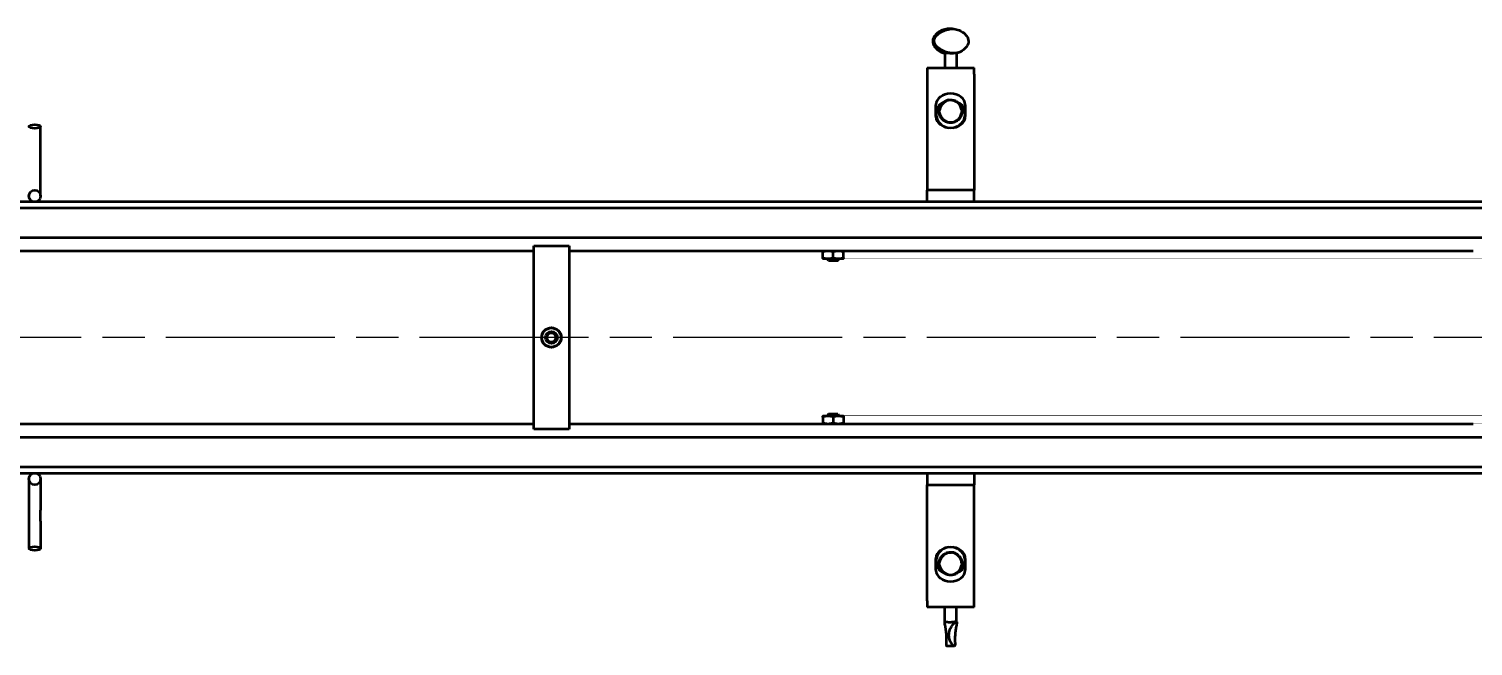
# Model space of a CAD drawing. Header units: inches. Extents: x 39 to 190, y 80 to 114.
# Drawn here: x 86.71 to 117.46, y 100.67 to 113.81 of the extents above; entities that cross this region are included whole.
import ezdxf

# ---------------------------------------------------------------- set-up
doc = ezdxf.new("R2010")
doc.units = ezdxf.units.IN
doc.header["$LTSCALE"] = 8
doc.header["$MEASUREMENT"] = 0
doc.linetypes.add('CHAIN', pattern=[0.7087, 0.4724, -0.0591, 0.1181, -0.0591])
doc.layers.add('Visible (ANSI)', color=7, linetype='Continuous', lineweight=50)

msp = doc.modelspace()

# ---------------------------------------------------------------- linework, layer by layer
at = {"linetype": 'CHAIN', "ltscale": 0.952448}
msp.add_line((190.429964, 107.239559), (64.338546, 107.239559), dxfattribs=at)
at = {"layer": 'Visible (ANSI)'}
for p, q in [((106.376749, 113.806301), (106.300023, 113.806301)), ((106.213386, 113.297765), (106.213386, 112.974001)), ((106.463386, 113.291808), (106.463386, 112.974001)), ((105.838386, 112.974001), (106.838386, 112.974001)), ((105.838386, 112.974001), (105.838386, 112.840046)), ((106.838386, 112.840046), (106.838386, 112.974001)), ((105.838386, 112.840046), (105.838386, 110.41771)), ((106.838386, 112.840046), (106.838386, 110.41771)), ((106.025886, 111.93825), (106.025886, 112.191045)), ((106.650886, 112.191045), (106.650886, 111.93825)), ((86.963386, 111.150116), (86.963386, 111.728349)), ((86.963386, 110.914411), (86.963386, 111.150116)), ((86.963386, 110.254958), (86.963386, 110.914411)), ((105.838386, 110.41771), (105.838386, 110.373059)), ((106.838386, 110.41771), (106.838386, 110.373059)), ((187.838386, 110.123059), (67.838386, 110.123059)), ((86.963386, 110.248059), (86.963386, 110.254958)), ((106.838386, 110.373059), (105.838386, 110.373059)), ((105.838386, 110.123059), (105.838386, 110.373059)), ((106.838386, 110.123059), (106.838386, 110.373059)), ((187.838386, 109.987059), (67.838386, 109.987059)), ((128.128229, 109.357059), (67.838386, 109.357059)), ((97.463386, 109.187059), (98.213386, 109.187059)), ((97.463386, 105.287059), (97.463386, 109.187059)), ((98.213386, 109.187059), (98.213386, 105.287059)), ((97.463386, 109.072059), (78.213386, 109.072059)), ((117.463386, 109.072059), (98.213386, 109.072059)), ((103.619386, 108.935619), (103.619386, 109.057499)), ((103.619386, 108.916059), (103.728886, 108.916059)), ((103.740531, 108.869559), (103.715362, 108.916059)), ((103.728886, 108.916059), (103.947886, 108.916059)), ((103.936401, 108.869559), (103.740531, 108.869559)), ((103.838386, 108.935619), (103.838386, 109.057499)), ((103.936401, 108.869559), (103.961569, 108.916059)), ((103.947886, 108.916059), (104.057386, 108.916059)), ((104.057386, 108.935619), (104.057386, 109.057499)), ((97.78789, 107.433807), (97.787468, 107.441759)), ((97.811637, 107.446293), (97.812052, 107.43847)), ((97.842843, 107.447949), (97.843258, 107.440125)), ((97.867356, 107.445997), (97.867778, 107.438046)), ((97.642954, 107.157678), (97.64963, 107.162019)), ((97.653521, 107.135474), (97.660089, 107.139745)), ((97.670558, 107.109276), (97.677126, 107.113548)), ((97.693244, 107.094954), (97.686569, 107.090613)), ((98.004847, 107.107501), (97.99775, 107.111111)), ((98.018793, 107.127754), (98.01181, 107.131306)), ((98.032963, 107.155607), (98.025979, 107.159159)), ((98.034023, 107.182415), (98.04112, 107.178805)), ((103.728886, 105.563059), (103.619386, 105.563059)), ((103.619386, 105.543499), (103.619386, 105.421619)), ((103.740531, 105.609559), (103.715362, 105.563059)), ((103.947886, 105.563059), (103.728886, 105.563059)), ((103.740531, 105.609559), (103.936401, 105.609559)), ((103.838386, 105.543499), (103.838386, 105.421619)), ((103.936401, 105.609559), (103.961569, 105.563059)), ((104.057386, 105.563059), (103.947886, 105.563059)), ((104.057386, 105.543499), (104.057386, 105.421619)), ((78.213386, 105.402059), (97.463386, 105.402059)), ((98.213386, 105.287059), (97.463386, 105.287059)), ((98.213386, 105.402059), (117.463386, 105.402059)), ((67.838386, 105.117059), (128.128229, 105.117059)), ((67.838386, 104.487059), (187.838386, 104.487059)), ((67.838386, 104.351059), (187.838386, 104.351059)), ((105.838386, 104.351059), (105.838386, 104.101059)), ((106.838386, 104.351059), (106.838386, 104.101059)), ((86.713386, 104.226059), (86.713386, 104.21916)), ((86.713386, 104.21916), (86.713386, 103.559706)), ((86.963386, 104.21916), (86.963386, 104.226059)), ((86.963386, 104.21916), (86.963386, 103.559706)), ((105.838386, 104.056407), (105.838386, 104.101059)), ((105.838386, 104.101059), (106.838386, 104.101059)), ((105.838386, 101.634072), (105.838386, 104.056407)), ((106.838386, 104.056407), (106.838386, 104.101059)), ((106.838386, 101.634072), (106.838386, 104.056407)), ((86.713386, 103.559706), (86.713386, 103.324002)), ((86.713386, 103.324002), (86.713386, 102.745769)), ((86.963386, 103.324002), (86.963386, 103.559706)), ((86.963386, 103.324002), (86.963386, 102.745769)), ((106.025886, 102.283073), (106.025886, 102.535867)), ((106.650886, 102.535867), (106.650886, 102.283073)), ((105.838386, 101.634072), (105.838386, 101.500117)), ((106.838386, 101.500117), (105.838386, 101.500117)), ((106.213386, 101.187453), (106.213386, 101.500117)), ((106.463386, 101.187716), (106.463386, 101.500117)), ((106.838386, 101.500117), (106.838386, 101.634072)), ((106.417391, 100.667817), (106.25938, 100.667817))]:
    msp.add_line(p, q, dxfattribs=at)
for centre, radius in [((86.838386, 110.248059), 0.125), ((97.838386, 107.237059), 0.210938), ((97.838386, 107.237059), 0.203125), ((97.838386, 107.237059), 0.128), ((97.838386, 107.237059), 0.098), ((86.838386, 104.226059), 0.125)]:
    msp.add_circle(centre, radius, dxfattribs=at)
for centre, radius, start, end in [((106.338386, 112.052001), 0.234375, 115.9960323, 176.332444), ((106.338386, 112.052001), 0.234375, 3.667556, 93.8582306), ((106.104011, 112.052001), 0.015, 88.166222, 271.833778), ((106.338386, 112.052001), 0.234375, 183.667556, 356.332444), ((106.572761, 112.052001), 0.015, 268.166222, 91.833778), ((106.104011, 102.422117), 0.015, 88.166222, 271.833778), ((106.338386, 102.422117), 0.234375, 86.1417694, 176.332444), ((106.338386, 102.422117), 0.234375, 183.667556, 356.332444), ((106.338386, 102.422117), 0.234375, 3.667556, 64.0039677), ((106.572761, 102.422117), 0.015, 268.166222, 91.833778)]:
    msp.add_arc(centre, radius, start, end, dxfattribs=at)
for centre, major_axis, ratio, start_param, end_param in [((106.338386, 112.191045), (-0.3125, 0), 0.766044443, 3.141592654, 6.283185307), ((106.279139, 112.274239), (-0.043438, -0.011753), 0.333333333, 4.71238898, 6.271047182), ((106.279139, 112.274239), (-0.043438, -0.011753), 0.333333333, 3.131444535, 4.71238898), ((106.338386, 111.962406), (-0.3125, 0), 0.984807753, 5.365388944, 6.644320979), ((106.338386, 112.030348), (-0.3125, 0), 0.766044443, 5.263923856, 6.283185307), ((106.338386, 111.93825), (0.3125, 0), 0.766044443, 3.141592654, 6.283185307), ((106.338386, 112.005818), (-0.3125, 0), 0.984807753, 0.070589401, 1.418033498), ((106.338386, 112.005818), (0.3125, 0), 0.984807753, 4.865151809, 6.212595907), ((106.338386, 112.030348), (0.3125, 0), 0.766044443, 0, 1.019261452), ((106.338386, 111.962406), (0.3125, 0), 0.984807753, 5.922049635, 7.200987395), ((106.338386, 102.535867), (-0.3125, 0), 0.766044443, 3.141592654, 6.283185307), ((106.338386, 102.4683), (-0.3125, 0), 0.984807753, 4.865151809, 6.212595907), ((106.338386, 102.4683), (0.3125, 0), 0.984807753, 0.070589401, 1.418033498), ((106.338386, 102.511712), (-0.3125, 0), 0.984807753, 5.922049635, 7.201189211), ((106.338386, 102.44377), (-0.3125, 0), 0.766044443, 0, 1.019298072), ((106.397632, 102.644355), (0.043438, -0.011753), 0.333333333, 1.570796327, 3.151740772), ((106.397632, 102.644355), (0.043438, -0.011753), 0.333333333, 0.012138125, 1.570796327), ((106.338386, 102.44377), (0.3125, 0), 0.766044443, 5.263711107, 6.283185307), ((106.338386, 102.511712), (0.3125, 0), 0.984807753, 5.365388944, 6.644320979), ((106.338386, 102.283073), (0.3125, 0), 0.766044443, 3.141592654, 6.283185307)]:
    msp.add_ellipse(centre, major_axis=major_axis, ratio=ratio, start_param=start_param, end_param=end_param, dxfattribs=at)
for centre, major_axis in [((86.838386, 111.728349), (0.125, 0)), ((86.838386, 102.745769), (-0.125, 0))]:
    msp.add_ellipse(centre, major_axis=major_axis, ratio=0.321439465, dxfattribs=at)
for points, knots in [([(106.300023, 113.806301), (106.260007, 113.806301), (106.221041, 113.800356), (106.147777, 113.776712), (106.113432, 113.759027), (106.052079, 113.71473), (106.024656, 113.688722), (105.999472, 113.658979)], [0, 0, 0, 0, 0.347479985, 0.347479985, 0.69495997, 0.69495997, 1.020331146, 1.020331146, 1.020331146, 1.020331146]), ([(106.033398, 113.658979), (106.062732, 113.688722), (106.096339, 113.71473), (106.170734, 113.759027), (106.211919, 113.776712), (106.294931, 113.800356), (106.336733, 113.806301), (106.376749, 113.806301)], [5.641443605, 5.641443605, 5.641443605, 5.641443605, 5.966814781, 5.966814781, 6.314294766, 6.314294766, 6.66177475, 6.66177475, 6.66177475, 6.66177475]), ([(106.376749, 113.806301), (106.416765, 113.806301), (106.45573, 113.800356), (106.528994, 113.776712), (106.563339, 113.759027), (106.624692, 113.71473), (106.652116, 113.688722), (106.6773, 113.658979)], [6.66177475, 6.66177475, 6.66177475, 6.66177475, 7.009254735, 7.009254735, 7.35673472, 7.35673472, 7.682105896, 7.682105896, 7.682105896, 7.682105896]), ([(105.959143, 113.546301), (105.958431, 113.526396), (105.960606, 113.505353), (105.971132, 113.466885), (105.979501, 113.449445), (105.990168, 113.434989), (105.990685, 113.434303), (105.991209, 113.433622)], [0.5989360844, 0.5989360844, 0.5989360844, 0.5989360844, 0.7510308104, 0.7510308104, 0.9031255364, 0.9031255364, 0.9107476997, 0.9107476997, 0.9107476997, 0.9107476997]), ([(105.999472, 113.658979), (105.998756, 113.658135), (105.998052, 113.657283), (105.986206, 113.642609), (105.976593, 113.625103), (105.963424, 113.586724), (105.959842, 113.565848), (105.959143, 113.546301)], [0.2909281473, 0.2909281473, 0.2909281473, 0.2909281473, 0.3002098687, 0.3002098687, 0.4495729766, 0.4495729766, 0.5989360844, 0.5989360844, 0.5989360844, 0.5989360844]), ([(105.989286, 113.546301), (105.988587, 113.565848), (105.991857, 113.586724), (106.006541, 113.625103), (106.017923, 113.642609), (106.031744, 113.657283), (106.032565, 113.658135), (106.033398, 113.658979)], [1.8093251949, 1.8093251949, 1.8093251949, 1.8093251949, 1.9586883028, 1.9586883028, 2.1080514107, 2.1080514107, 2.1173331321, 2.1173331321, 2.1173331321, 2.1173331321]), ([(106.041661, 113.433622), (106.040936, 113.434303), (106.04022, 113.434989), (106.025372, 113.449445), (106.012605, 113.466885), (105.994901, 113.505353), (105.989998, 113.526396), (105.989286, 113.546301)], [1.4975135796, 1.4975135796, 1.4975135796, 1.4975135796, 1.5051357429, 1.5051357429, 1.6572304689, 1.6572304689, 1.8093251949, 1.8093251949, 1.8093251949, 1.8093251949]), ([(106.6773, 113.658979), (106.678015, 113.658135), (106.678719, 113.657283), (106.690565, 113.642609), (106.700179, 113.625103), (106.713348, 113.586724), (106.71693, 113.565848), (106.717629, 113.546301)], [0.2909281473, 0.2909281473, 0.2909281473, 0.2909281473, 0.3002098687, 0.3002098687, 0.4495729766, 0.4495729766, 0.5989360844, 0.5989360844, 0.5989360844, 0.5989360844]), ([(106.717629, 113.546301), (106.718341, 113.526396), (106.716165, 113.505353), (106.705639, 113.466885), (106.69727, 113.449445), (106.686603, 113.434989), (106.686086, 113.434303), (106.685562, 113.433622)], [0.5989360844, 0.5989360844, 0.5989360844, 0.5989360844, 0.7510308104, 0.7510308104, 0.9031255364, 0.9031255364, 0.9107476997, 0.9107476997, 0.9107476997, 0.9107476997]), ([(105.991209, 113.433622), (105.996236, 113.427091), (106.001273, 113.420877), (106.039535, 113.375909), (106.079654, 113.342376), (106.148815, 113.308766), (106.173398, 113.300244), (106.203804, 113.293589), (106.20858, 113.292651), (106.213389, 113.29181)], [7.0020459914, 7.0020459914, 7.0020459914, 7.0020459914, 7.0721817327, 7.0721817327, 7.5401924495, 7.5401924495, 7.7741978079, 7.7741978079, 7.8174067475, 7.8174067475, 7.8174067475, 7.8174067475]), ([(106.398328, 113.286301), (106.37138, 113.286301), (106.342735, 113.289008), (106.284081, 113.300244), (106.254079, 113.308766), (106.165657, 113.342376), (106.108878, 113.375909), (106.055602, 113.420877), (106.048605, 113.427091), (106.041661, 113.433622)], [1.097300693, 1.097300693, 1.097300693, 1.097300693, 1.331306051, 1.331306051, 1.56531141, 1.56531141, 2.033322126, 2.033322126, 2.103457868, 2.103457868, 2.103457868, 2.103457868]), ([(106.213406, 113.297763), (106.213397, 113.298213), (106.213622, 113.298635), (106.215872, 113.30044), (106.221138, 113.301238), (106.228696, 113.301238)], [1.7691817086, 1.7691817086, 1.7691817086, 1.7691817086, 1.8012782743, 1.8012782743, 1.9213705111, 1.9213705111, 1.9213705111, 1.9213705111]), ([(106.228696, 113.301238), (106.236253, 113.301238), (106.247069, 113.30044), (106.273038, 113.297591), (106.288192, 113.295586), (106.318223, 113.291846), (106.335132, 113.289865), (106.368269, 113.287073), (106.3845, 113.286301), (106.398328, 113.286301)], [0, 0, 0, 0, 0.1200922368, 0.1200922368, 0.2401844736, 0.2401844736, 0.3602635507, 0.3602635507, 0.4803426278, 0.4803426278, 0.4803426278, 0.4803426278]), ([(106.685562, 113.433622), (106.680535, 113.427091), (106.675499, 113.420877), (106.637236, 113.375909), (106.597117, 113.342376), (106.527956, 113.308766), (106.503373, 113.300244), (106.452041, 113.289008), (106.425276, 113.286301), (106.398328, 113.286301)], [7.002045991, 7.002045991, 7.002045991, 7.002045991, 7.072181733, 7.072181733, 7.540192449, 7.540192449, 7.774197808, 7.774197808, 8.008203166, 8.008203166, 8.008203166, 8.008203166]), ([(106.093623, 112.062822), (106.094824, 112.089983), (106.100683, 112.117287), (106.120593, 112.167344), (106.134733, 112.190793), (106.169398, 112.231394), (106.190357, 112.249045), (106.236279, 112.276307), (106.261811, 112.286255), (106.31407, 112.297251), (106.341446, 112.298434), (106.394459, 112.291989), (106.420754, 112.284281), (106.468857, 112.261085), (106.491261, 112.245309), (106.529313, 112.207839), (106.545433, 112.185681), (106.569368, 112.137941), (106.577481, 112.111768), (106.582136, 112.077856), (106.582816, 112.070343), (106.583148, 112.062822)], [0, 0, 0, 0, 0.212669473, 0.212669473, 0.421401634, 0.421401634, 0.630278357, 0.630278357, 0.839149821, 0.839149821, 1.048021476, 1.048021476, 1.256893124, 1.256893124, 1.465764772, 1.465764772, 1.67463642, 1.67463642, 1.883508068, 1.883508068, 1.942398235, 1.942398235, 1.942398235, 1.942398235]), ([(106.093623, 112.062822), (106.094824, 112.089983), (106.100683, 112.117287), (106.120593, 112.167344), (106.134733, 112.190793), (106.169398, 112.231394), (106.190357, 112.249045), (106.232869, 112.274282), (106.254242, 112.28322), (106.276234, 112.288988)], [0, 0, 0, 0, 0.2126694732, 0.2126694732, 0.4214016339, 0.4214016339, 0.6302783572, 0.6302783572, 0.8081258164, 0.8081258164, 0.8081258164, 0.8081258164]), ([(106.583148, 112.04118), (106.581948, 112.014019), (106.576089, 111.986714), (106.556179, 111.936657), (106.542039, 111.913208), (106.507374, 111.872608), (106.486414, 111.854956), (106.440492, 111.827695), (106.414961, 111.817746), (106.362701, 111.806751), (106.335325, 111.805567), (106.282312, 111.812012), (106.256017, 111.81972), (106.207915, 111.842917), (106.18551, 111.858693), (106.147458, 111.896163), (106.131338, 111.918321), (106.107403, 111.96606), (106.09929, 111.992233), (106.094636, 112.026145), (106.093956, 112.033658), (106.093623, 112.04118)], [0, 0, 0, 0, 0.212669473, 0.212669473, 0.421401634, 0.421401634, 0.630278357, 0.630278357, 0.839149821, 0.839149821, 1.048021476, 1.048021476, 1.256893124, 1.256893124, 1.465764772, 1.465764772, 1.67463642, 1.67463642, 1.883508068, 1.883508068, 1.942398235, 1.942398235, 1.942398235, 1.942398235]), ([(106.533326, 112.200372), (106.540394, 112.19109), (106.546803, 112.181317), (106.553302, 112.169643), (106.554145, 112.168089), (106.554971, 112.166525)], [0.74845337, 0.74845337, 0.74845337, 0.74845337, 0.8391498207, 0.8391498207, 0.852966887, 0.852966887, 0.852966887, 0.852966887]), ([(106.570759, 112.12958), (106.574456, 112.118514), (106.577371, 112.107196), (106.581419, 112.084908), (106.58266, 112.073869), (106.583148, 112.062822)], [0.9573253388, 0.9573253388, 0.9573253388, 0.9573253388, 1.0480214757, 1.0480214757, 1.1345245666, 1.1345245666, 1.1345245666, 1.1345245666]), ([(106.093623, 102.432938), (106.094824, 102.460099), (106.100683, 102.487403), (106.120593, 102.53746), (106.134733, 102.560909), (106.169398, 102.60151), (106.190357, 102.619161), (106.236279, 102.646423), (106.261811, 102.656371), (106.31407, 102.667367), (106.341446, 102.66855), (106.37893, 102.663994), (106.389841, 102.66191), (106.400537, 102.659104)], [0, 0, 0, 0, 0.212669473, 0.212669473, 0.421401634, 0.421401634, 0.630278357, 0.630278357, 0.839149821, 0.839149821, 1.048021476, 1.048021476, 1.134524567, 1.134524567, 1.134524567, 1.134524567]), ([(106.093623, 102.432938), (106.094824, 102.460099), (106.100683, 102.487403), (106.120593, 102.53746), (106.134733, 102.560909), (106.169398, 102.60151), (106.190357, 102.619161), (106.236279, 102.646423), (106.261811, 102.656371), (106.31407, 102.667367), (106.341446, 102.66855), (106.394459, 102.662106), (106.420754, 102.654398), (106.468857, 102.631201), (106.491261, 102.615425), (106.529313, 102.577955), (106.545433, 102.555797), (106.569368, 102.508058), (106.577481, 102.481885), (106.582136, 102.447972), (106.582816, 102.440459), (106.583148, 102.432938)], [0, 0, 0, 0, 0.212669473, 0.212669473, 0.421401634, 0.421401634, 0.630278357, 0.630278357, 0.839149821, 0.839149821, 1.048021476, 1.048021476, 1.256893124, 1.256893124, 1.465764772, 1.465764772, 1.67463642, 1.67463642, 1.883508068, 1.883508068, 1.942398235, 1.942398235, 1.942398235, 1.942398235]), ([(106.583148, 102.411296), (106.581948, 102.384135), (106.576089, 102.356831), (106.556179, 102.306774), (106.542039, 102.283325), (106.507374, 102.242724), (106.486414, 102.225073), (106.440492, 102.197811), (106.414961, 102.187863), (106.362701, 102.176867), (106.335325, 102.175683), (106.282312, 102.182128), (106.256017, 102.189836), (106.207915, 102.213033), (106.18551, 102.228809), (106.147458, 102.266279), (106.131338, 102.288437), (106.107403, 102.336176), (106.09929, 102.362349), (106.094636, 102.396262), (106.093956, 102.403775), (106.093623, 102.411296)], [0, 0, 0, 0, 0.212669473, 0.212669473, 0.421401634, 0.421401634, 0.630278357, 0.630278357, 0.839149821, 0.839149821, 1.048021476, 1.048021476, 1.256893124, 1.256893124, 1.465764772, 1.465764772, 1.67463642, 1.67463642, 1.883508068, 1.883508068, 1.942398235, 1.942398235, 1.942398235, 1.942398235]), ([(106.460376, 102.634577), (106.46532, 102.631744), (106.470158, 102.628742), (106.481192, 102.621341), (106.487334, 102.616783), (106.493259, 102.611941)], [0.1682827964, 0.1682827964, 0.1682827964, 0.1682827964, 0.2126694732, 0.2126694732, 0.2722168439, 0.2722168439, 0.2722168439, 0.2722168439]), ([(106.522168, 102.58412), (106.525997, 102.579784), (106.529666, 102.575319), (106.53778, 102.564686), (106.542126, 102.558389), (106.546176, 102.551894)], [0.3763439684, 0.3763439684, 0.3763439684, 0.3763439684, 0.4214016339, 0.4214016339, 0.4809711107, 0.4809711107, 0.4809711107, 0.4809711107]), ([(106.564598, 102.516187), (106.566822, 102.51085), (106.568854, 102.505443), (106.57791, 102.478428), (106.582144, 102.455652), (106.583148, 102.432938)], [0.5852457116, 0.5852457116, 0.5852457116, 0.5852457116, 0.6302783572, 0.6302783572, 0.8081258164, 0.8081258164, 0.8081258164, 0.8081258164]), ([(106.213388, 101.187715), (106.209459, 101.187175), (106.206957, 101.184481), (106.204777, 101.173874), (106.205469, 101.165352), (106.211191, 101.131742), (106.219669, 101.098209), (106.226931, 101.053241), (106.227872, 101.047027), (106.228775, 101.040496)], [1.1234654644, 1.1234654644, 1.1234654644, 1.1234654644, 1.3313060512, 1.3313060512, 1.5653114096, 1.5653114096, 2.0333221264, 2.0333221264, 2.1034578677, 2.1034578677, 2.1034578677, 2.1034578677]), ([(106.31874, 101.17288), (106.303176, 101.17288), (106.287113, 101.173678), (106.258725, 101.176526), (106.246393, 101.178532), (106.228017, 101.182271), (106.220728, 101.184253), (106.214537, 101.186475), (106.213427, 101.187082), (106.213417, 101.187441)], [0.9606852556, 0.9606852556, 0.9606852556, 0.9606852556, 1.0807774924, 1.0807774924, 1.2008697291, 1.2008697291, 1.3209488062, 1.3209488062, 1.3920129916, 1.3920129916, 1.3920129916, 1.3920129916]), ([(106.461832, 101.187817), (106.459356, 101.187817), (106.453598, 101.187044), (106.436144, 101.184253), (106.42445, 101.182271), (106.399117, 101.178532), (106.383765, 101.176526), (106.351361, 101.173678), (106.334305, 101.17288), (106.31874, 101.17288)], [0.4803426278, 0.4803426278, 0.4803426278, 0.4803426278, 0.6004217049, 0.6004217049, 0.720500782, 0.720500782, 0.8405930188, 0.8405930188, 0.9606852556, 0.9606852556, 0.9606852556, 0.9606852556]), ([(106.332676, 101.040496), (106.335722, 101.047027), (106.338818, 101.053241), (106.362475, 101.098209), (106.388307, 101.131742), (106.422251, 101.165352), (106.43272, 101.173874), (106.450108, 101.185109), (106.457006, 101.187817), (106.461832, 101.187817)], [7.002045991, 7.002045991, 7.002045991, 7.002045991, 7.072181733, 7.072181733, 7.540192449, 7.540192449, 7.774197808, 7.774197808, 8.008203166, 8.008203166, 8.008203166, 8.008203166]), ([(106.461832, 101.187817), (106.466659, 101.187817), (106.469685, 101.185109), (106.471995, 101.173874), (106.471302, 101.165352), (106.465581, 101.131742), (106.457102, 101.098209), (106.44984, 101.053241), (106.448899, 101.047027), (106.447997, 101.040496)], [1.097300693, 1.097300693, 1.097300693, 1.097300693, 1.331306051, 1.331306051, 1.56531141, 1.56531141, 2.033322126, 2.033322126, 2.103457868, 2.103457868, 2.103457868, 2.103457868]), ([(106.228775, 101.040496), (106.228883, 101.039711), (106.228993, 101.038921), (106.231029, 101.024373), (106.233656, 101.006971), (106.2385, 100.968615), (106.240664, 100.947646), (106.242124, 100.927817)], [1.4975287939, 1.4975287939, 1.4975287939, 1.4975287939, 1.5062939971, 1.5062939971, 1.6578105605, 1.6578105605, 1.8093271238, 1.8093271238, 1.8093271238, 1.8093271238]), ([(106.242124, 100.927817), (106.243564, 100.90827), (106.244499, 100.887394), (106.245433, 100.849015), (106.245492, 100.831509), (106.245756, 100.816835), (106.245773, 100.815983), (106.24579, 100.815138)], [1.8093271238, 1.8093271238, 1.8093271238, 1.8093271238, 1.9586902317, 1.9586902317, 2.1080533396, 2.1080533396, 2.117335061, 2.117335061, 2.117335061, 2.117335061]), ([(106.31566, 100.815138), (106.3154, 100.815983), (106.315143, 100.816835), (106.310811, 100.831509), (106.307109, 100.849015), (106.303055, 100.887394), (106.302763, 100.90827), (106.304203, 100.927817)], [0.2909281473, 0.2909281473, 0.2909281473, 0.2909281473, 0.3002098687, 0.3002098687, 0.4495729766, 0.4495729766, 0.5989360844, 0.5989360844, 0.5989360844, 0.5989360844]), ([(106.304203, 100.927817), (106.305669, 100.947722), (106.309111, 100.968765), (106.319031, 101.007233), (106.325451, 101.024673), (106.332041, 101.039129), (106.332358, 101.039814), (106.332676, 101.040496)], [0.5989360844, 0.5989360844, 0.5989360844, 0.5989360844, 0.7510308104, 0.7510308104, 0.9031255364, 0.9031255364, 0.9107476997, 0.9107476997, 0.9107476997, 0.9107476997]), ([(106.434647, 100.927817), (106.433207, 100.90827), (106.432273, 100.887394), (106.431338, 100.849015), (106.431279, 100.831509), (106.431015, 100.816835), (106.430999, 100.815983), (106.430981, 100.815138)], [1.8093251949, 1.8093251949, 1.8093251949, 1.8093251949, 1.9586883028, 1.9586883028, 2.1080514107, 2.1080514107, 2.1173331321, 2.1173331321, 2.1173331321, 2.1173331321]), ([(106.447997, 101.040496), (106.447903, 101.039814), (106.447807, 101.039129), (106.445787, 101.024673), (106.443151, 101.007233), (106.438288, 100.968765), (106.436113, 100.947722), (106.434647, 100.927817)], [1.4975135796, 1.4975135796, 1.4975135796, 1.4975135796, 1.5051357429, 1.5051357429, 1.6572304689, 1.6572304689, 1.8093251949, 1.8093251949, 1.8093251949, 1.8093251949]), ([(106.24579, 100.815138), (106.2464, 100.785396), (106.245497, 100.759388), (106.244224, 100.715091), (106.243944, 100.697405), (106.247901, 100.673762), (106.252213, 100.667817), (106.25938, 100.667817)], [-1.020331146, -1.020331146, -1.020331146, -1.020331146, -0.69495997, -0.69495997, -0.347479985, -0.347479985, 0, 0, 0, 0]), ([(106.417391, 100.667817), (106.410225, 100.667817), (106.400072, 100.673762), (106.376039, 100.697405), (106.362233, 100.715091), (106.336647, 100.759388), (106.324814, 100.785396), (106.31566, 100.815138)], [6.66177475, 6.66177475, 6.66177475, 6.66177475, 7.009254735, 7.009254735, 7.35673472, 7.35673472, 7.682105896, 7.682105896, 7.682105896, 7.682105896]), ([(106.430981, 100.815138), (106.430372, 100.785396), (106.431274, 100.759388), (106.432547, 100.715091), (106.432827, 100.697405), (106.428871, 100.673762), (106.424558, 100.667817), (106.417391, 100.667817)], [5.641443605, 5.641443605, 5.641443605, 5.641443605, 5.966814781, 5.966814781, 6.314294766, 6.314294766, 6.66177475, 6.66177475, 6.66177475, 6.66177475])]:
    msp.add_open_spline(points, degree=3, knots=knots, dxfattribs=at)
for points, weights in [([(103.675023, 109.072059), (103.648664, 109.067258), (103.619386, 109.057499)], [1.01896927496, 1.01858415614, 1]), ([(103.619386, 109.057499), (103.619386, 109.067258), (103.619386, 109.072059)], [1, 1.01858415614, 1.01896927496]), ([(103.619386, 108.935619), (103.678067, 108.916059), (103.728886, 108.916059)], [1, 1.0379548493, 1]), ([(103.619386, 108.916059), (103.619386, 108.916059), (103.619386, 108.935619)], [1, 1.0379548493, 1]), ([(103.728886, 108.916059), (103.779705, 108.916059), (103.838386, 108.935619)], [1, 1.0379548493, 1]), ([(103.838386, 109.057499), (103.809107, 109.067258), (103.782748, 109.072059)], [1, 1.01858415614, 1.01896927496]), ([(103.894023, 109.072059), (103.867664, 109.067258), (103.838386, 109.057499)], [1.01896927496, 1.01858415614, 1]), ([(103.838386, 108.935619), (103.897067, 108.916059), (103.947886, 108.916059)], [1, 1.0379548493, 1]), ([(103.947886, 108.916059), (103.998705, 108.916059), (104.057386, 108.935619)], [1, 1.0379548493, 1]), ([(104.057386, 109.057499), (104.028107, 109.067258), (104.001748, 109.072059)], [1, 1.01858415614, 1.01896927496]), ([(104.057386, 109.072059), (104.057386, 109.067258), (104.057386, 109.057499)], [1.01896927496, 1.01858415614, 1]), ([(104.057386, 108.935619), (104.057386, 108.916059), (104.057386, 108.916059)], [1, 1.0379548493, 1]), ([(103.619386, 105.543499), (103.619386, 105.563059), (103.619386, 105.563059)], [1, 1.0379548493, 1]), ([(103.728886, 105.563059), (103.678067, 105.563059), (103.619386, 105.543499)], [1, 1.0379548493, 1]), ([(103.838386, 105.543499), (103.779705, 105.563059), (103.728886, 105.563059)], [1, 1.0379548493, 1]), ([(103.947886, 105.563059), (103.897067, 105.563059), (103.838386, 105.543499)], [1, 1.0379548493, 1]), ([(104.057386, 105.543499), (103.998705, 105.563059), (103.947886, 105.563059)], [1, 1.0379548493, 1]), ([(104.057386, 105.563059), (104.057386, 105.563059), (104.057386, 105.543499)], [1, 1.0379548493, 1]), ([(103.619386, 105.421619), (103.678067, 105.402059), (103.728886, 105.402059)], [1, 1.0379548493, 1]), ([(103.619386, 105.402059), (103.619386, 105.402059), (103.619386, 105.421619)], [1, 1.0379548493, 1]), ([(103.728886, 105.402059), (103.779705, 105.402059), (103.838386, 105.421619)], [1, 1.0379548493, 1]), ([(103.838386, 105.421619), (103.897067, 105.402059), (103.947886, 105.402059)], [1, 1.0379548493, 1]), ([(103.947886, 105.402059), (103.998705, 105.402059), (104.057386, 105.421619)], [1, 1.0379548493, 1]), ([(104.057386, 105.421619), (104.057386, 105.402059), (104.057386, 105.402059)], [1, 1.0379548493, 1])]:
    msp.add_rational_spline(points, weights, degree=2, dxfattribs=at)
msp.add_open_spline([(106.400537, 102.659104), (106.407967, 102.657156), (106.415329, 102.654842), (106.422578, 102.652182)], degree=3, dxfattribs=at)

doc.saveas('drawing.dxf')
